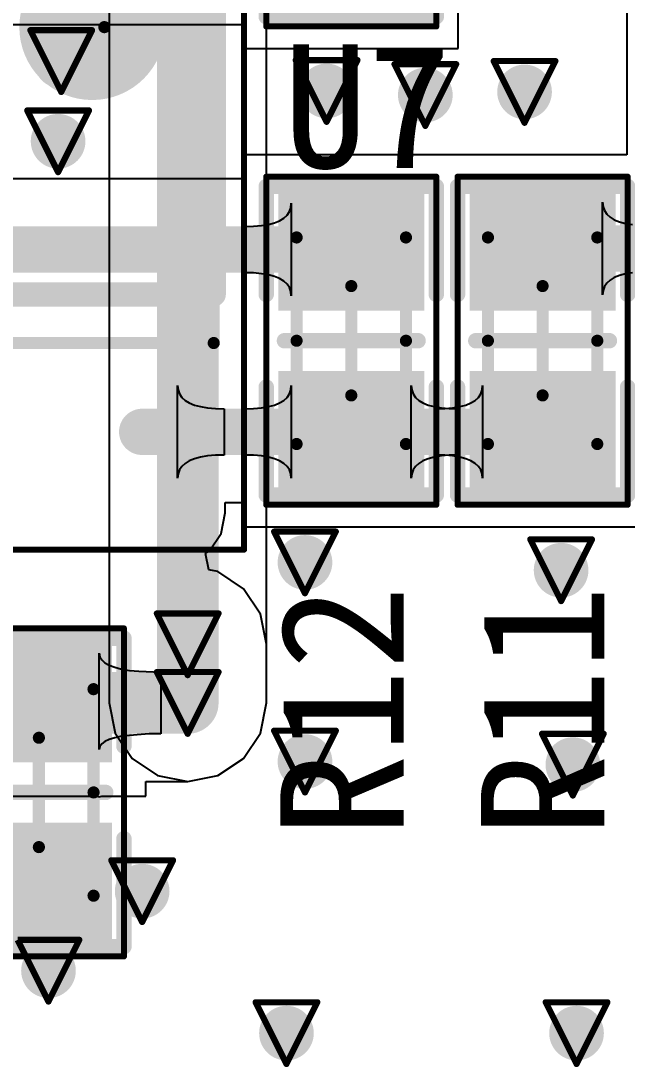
# Model space of a CAD drawing. Extents: x 75 to 173, y 40 to 188.
# Drawn here: x 141.42 to 146.41, y 127.44 to 136.05 of the extents above; entities that cross this region are included whole.
import ezdxf

# ---------------------------------------------------------------- set-up
doc = ezdxf.new("R2010")
doc.units = 0
doc.header["$MEASUREMENT"] = 0
doc.layers.get('0').update_dxf_attribs({"linetype": 'CONTINUOUS'})
for name, color, linetype in [('BottomLayer', 5, 'CONTINUOUS'), ('DRILLDRAWING', 1, 'CONTINUOUS'), ('MECHANICAL13', 56, 'CONTINUOUS'), ('MECHANICAL15', 56, 'CONTINUOUS'), ('MULTILAYER', 9, 'CONTINUOUS'), ('TopLayer', 1, 'CONTINUOUS'), ('TOPOVERLAY', 2, 'CONTINUOUS'), ('TOPPASTE', 8, 'CONTINUOUS'), ('TOPSOLDER', 216, 'CONTINUOUS'), ('ViaHoleLayer', 16, 'CONTINUOUS')]:
    doc.layers.add(name, color=color, linetype=linetype)

# ---------------------------------------------------------------- blocks, each defined once
blk = doc.blocks.new('C0603_36')
at = {"layer": 'MECHANICAL13', "const_width": 0.1}
for points in [[(-0.850001, -0.450002), (-0.850001, 0.449999)], [(0.849998, 0.449999), (-0.850001, 0.449999)], [(0.849998, -0.450002), (0.849998, 0.449999)], [(0.849998, -0.450002), (-0.850001, -0.450002)]]:
    blk.add_lwpolyline(points, dxfattribs=at)
at = {"layer": 'MECHANICAL13', "const_width": 0.05}
for points in [[(-0.875, 0.449999, 1), (-0.825002, 0.449999, 1)], [(-0.875, 0.449999, 1), (-0.825002, 0.449999, 1)], [(0.825, 0.449999, 1), (0.874997, 0.449999, 1)], [(0.825, 0.449999, 1), (0.874997, 0.449999, 1)], [(-0.875, -0.450002, 1), (-0.825002, -0.450002, 1)], [(-0.875, -0.450002, 1), (-0.825002, -0.450002, 1)], [(0.825, -0.450002, 1), (0.874997, -0.450002, 1)], [(0.825, -0.450002, 1), (0.874997, -0.450002, 1)]]:
    blk.add_lwpolyline(points, format="xyb", close=True, dxfattribs=at)
at = {"layer": 'MECHANICAL15'}
for points, const_width in [([(1.35, 0.700001), (-1.35, 0.700001)], 0.05), ([(-1.35, -0.700001), (-1.35, 0.700001)], 0.05), ([(1.35, -0.700001), (1.35, 0.700001)], 0.05), ([(0, -0.450002), (0, 0.449999)], 0.1), ([(0.449999, 0), (-0.450002, 0)], 0.1), ([(1.35, -0.700001), (-1.35, -0.700001)], 0.05)]:
    blk.add_lwpolyline(points, dxfattribs=dict(at, const_width=const_width))
for points, const_width in [([(-1.362499, 0.700001, 1), (-1.3375, 0.700001, 1)], 0.024999), ([(-1.362499, 0.700001, 1), (-1.3375, 0.700001, 1)], 0.024999), ([(1.3375, 0.700001, 1), (1.362499, 0.700001, 1)], 0.024999), ([(1.3375, 0.700001, 1), (1.362499, 0.700001, 1)], 0.024999), ([(-0.024999, 0.449999, 1), (0.024999, 0.449999, 1)], 0.05), ([(-0.475, 0, 1), (-0.425003, 0, 1)], 0.05), ([(0.425, 0, 1), (0.474998, 0, 1)], 0.05), ([(-0.024999, -0.450002, 1), (0.024999, -0.450002, 1)], 0.05), ([(-1.362499, -0.700001, 1), (-1.3375, -0.700001, 1)], 0.024999), ([(-1.362499, -0.700001, 1), (-1.3375, -0.700001, 1)], 0.024999), ([(1.3375, -0.700001, 1), (1.362499, -0.700001, 1)], 0.024999), ([(1.3375, -0.700001, 1), (1.362499, -0.700001, 1)], 0.024999)]:
    blk.add_lwpolyline(points, format="xyb", close=True, dxfattribs=dict(at, const_width=const_width))
at = {"layer": 'TOPOVERLAY', "const_width": 0.127}
for points in [[(-1.27, -0.700001), (-1.27, 0.700001)], [(-0.381, 0.700001), (-1.27, 0.700001)], [(1.27, 0.700001), (0.381, 0.700001)], [(1.27, -0.700001), (1.27, 0.700001)], [(0, -0.549999), (0, 0.549999)], [(-0.381, -0.700001), (-1.27, -0.700001)], [(1.27, -0.700001), (0.381, -0.700001)]]:
    blk.add_lwpolyline(points, dxfattribs=at)
at = {"layer": 'TOPOVERLAY', "const_width": 0.0635}
for points in [[(-1.30175, 0.700001, 1), (-1.23825, 0.700001, 1)], [(-1.30175, 0.700001, 1), (-1.23825, 0.700001, 1)], [(-0.41275, 0.700001, 1), (-0.34925, 0.700001, 1)], [(0.34925, 0.700001, 1), (0.41275, 0.700001, 1)], [(1.23825, 0.700001, 1), (1.30175, 0.700001, 1)], [(1.23825, 0.700001, 1), (1.30175, 0.700001, 1)], [(-0.03175, 0.549999, 1), (0.03175, 0.549999, 1)], [(-0.03175, -0.549999, 1), (0.03175, -0.549999, 1)], [(-1.30175, -0.700001, 1), (-1.23825, -0.700001, 1)], [(-1.30175, -0.700001, 1), (-1.23825, -0.700001, 1)], [(-0.41275, -0.700001, 1), (-0.34925, -0.700001, 1)], [(0.34925, -0.700001, 1), (0.41275, -0.700001, 1)], [(1.23825, -0.700001, 1), (1.30175, -0.700001, 1)], [(1.23825, -0.700001, 1), (1.30175, -0.700001, 1)]]:
    blk.add_lwpolyline(points, format="xyb", close=True, dxfattribs=at)
at = {"layer": 'TOPPASTE'}
for points in [[(-0.350002, -0.499999), (-0.350002, 0.499999), (-1.15, -0.499999), (-1.15, 0.499999)], [(1.149998, -0.499999), (1.149998, 0.499999), (0.349999, -0.499999), (0.349999, 0.499999)]]:
    blk.add_solid(points, dxfattribs=at)
at = {"layer": 'TOPSOLDER'}
for points in [[(-0.248402, -0.601599), (-0.248402, 0.601599), (-1.2516, -0.601599), (-1.2516, 0.601599)], [(1.251598, -0.601599), (1.251598, 0.601599), (0.248399, -0.601599), (0.248399, 0.601599)]]:
    blk.add_solid(points, dxfattribs=at)
blk = doc.blocks.new('SOP_8PIN_40')
at = {"layer": 'MECHANICAL13', "const_width": 0.1}
for points in [[(-2.000001, -2.5), (-2.000001, 2.5)], [(1.999999, 2.5), (-2.000001, 2.5)], [(1.999999, -2.5), (1.999999, 2.5)], [(1.999999, -2.5), (-2.000001, -2.5)]]:
    blk.add_lwpolyline(points, dxfattribs=at)
at = {"layer": 'MECHANICAL13'}
for points, const_width in [([(-2.025, 2.5, 1), (-1.975002, 2.5, 1)], 0.05), ([(-2.025, 2.5, 1), (-1.975002, 2.5, 1)], 0.05), ([(1.975, 2.5, 1), (2.024997, 2.5, 1)], 0.05), ([(1.975, 2.5, 1), (2.024997, 2.5, 1)], 0.05), ([(-0.600001, 1.599999, 1), (-1.599999, 1.599999, 1)], 0.1), ([(-1.624998, 1.599999, 1), (-1.575001, 1.599999, 1)], 0.05), ([(-0.625, 1.599999, 1), (-0.575003, 1.599999, 1)], 0.05), ([(-2.025, -2.5, 1), (-1.975002, -2.5, 1)], 0.05), ([(-2.025, -2.5, 1), (-1.975002, -2.5, 1)], 0.05), ([(1.975, -2.5, 1), (2.024997, -2.5, 1)], 0.05), ([(1.975, -2.5, 1), (2.024997, -2.5, 1)], 0.05)]:
    blk.add_lwpolyline(points, format="xyb", close=True, dxfattribs=dict(at, const_width=const_width))
at = {"layer": 'MECHANICAL15'}
for points, const_width in [([(-3.7, -2.75), (-3.7, 2.75)], 0.05), ([(3.7, 2.75), (-3.7, 2.75)], 0.05), ([(3.7, -2.75), (3.7, 2.75)], 0.05), ([(0, -0.499999), (0, 0.499999)], 0.1), ([(0.499999, 0), (-0.500002, 0)], 0.1), ([(3.7, -2.75), (-3.7, -2.75)], 0.05)]:
    blk.add_lwpolyline(points, dxfattribs=dict(at, const_width=const_width))
for points, const_width in [([(-3.7125, 2.75, 1), (-3.687501, 2.75, 1)], 0.024999), ([(-3.7125, 2.75, 1), (-3.687501, 2.75, 1)], 0.024999), ([(3.687501, 2.75, 1), (3.7125, 2.75, 1)], 0.024999), ([(3.687501, 2.75, 1), (3.7125, 2.75, 1)], 0.024999), ([(-0.024999, 0.499999, 1), (0.024999, 0.499999, 1)], 0.05), ([(-0.525, 0, 1), (-0.475003, 0, 1)], 0.05), ([(0.475, 0, 1), (0.524998, 0, 1)], 0.05), ([(-0.024999, -0.499999, 1), (0.024999, -0.499999, 1)], 0.05), ([(-3.7125, -2.75, 1), (-3.687501, -2.75, 1)], 0.024999), ([(-3.7125, -2.75, 1), (-3.687501, -2.75, 1)], 0.024999), ([(3.687501, -2.75, 1), (3.7125, -2.75, 1)], 0.024999), ([(3.687501, -2.75, 1), (3.7125, -2.75, 1)], 0.024999)]:
    blk.add_lwpolyline(points, format="xyb", close=True, dxfattribs=dict(at, const_width=const_width))
at = {"layer": 'TOPOVERLAY'}
for points, const_width in [([(-2.599997, 2.755001, 1), (-2.849999, 2.755001, 1)], 0.249999), ([(-2.912499, 2.755001, 1), (-2.7875, 2.755001, 1)], 0.124998), ([(-2.662497, 2.755001, 1), (-2.537498, 2.755001, 1)], 0.124998), ([(-1.650002, 2.5, 1), (-1.550002, 2.5, 1)], 0.1), ([(-1.650002, 2.5, 1), (-1.550002, 2.5, 1)], 0.1), ([(1.549999, 2.5, 1), (1.649999, 2.5, 1)], 0.1), ([(1.549999, 2.5, 1), (1.649999, 2.5, 1)], 0.1), ([(-0.300002, 1.5, 1), (-0.900001, 1.5, 1)], 0.599999), ([(-1.05, 1.5, 1), (-0.750001, 1.5, 1)], 0.299999), ([(-0.450002, 1.5, 1), (-0.150002, 1.5, 1)], 0.299999), ([(-1.650002, -2.5, 1), (-1.550002, -2.5, 1)], 0.1), ([(-1.650002, -2.5, 1), (-1.550002, -2.5, 1)], 0.1), ([(1.549999, -2.5, 1), (1.649999, -2.5, 1)], 0.1), ([(1.549999, -2.5, 1), (1.649999, -2.5, 1)], 0.1)]:
    blk.add_lwpolyline(points, format="xyb", close=True, dxfattribs=dict(at, const_width=const_width))
at = {"layer": 'TOPOVERLAY', "const_width": 0.2}
for points in [[(-1.600002, -2.5), (-1.600002, 2.5)], [(1.599999, 2.5), (-1.600002, 2.5)], [(1.599999, -2.5), (1.599999, 2.5)], [(1.599999, -2.5), (-1.600002, -2.5)]]:
    blk.add_lwpolyline(points, dxfattribs=at)
blk = doc.blocks.new('R0603_58')
at = {"layer": 'MECHANICAL13', "const_width": 0.1}
for points in [[(-0.850001, 0.449999), (-0.850001, -0.450002)], [(-0.850001, 0.449999), (0.849998, 0.449999)], [(0.849998, 0.449999), (0.849998, -0.450002)], [(-0.850001, -0.450002), (0.849998, -0.450002)]]:
    blk.add_lwpolyline(points, dxfattribs=at)
at = {"layer": 'MECHANICAL13', "const_width": 0.05}
for points in [[(-0.875, 0.449999, 1), (-0.825002, 0.449999, 1)], [(-0.875, 0.449999, 1), (-0.825002, 0.449999, 1)], [(0.825, 0.449999, 1), (0.874997, 0.449999, 1)], [(0.825, 0.449999, 1), (0.874997, 0.449999, 1)], [(-0.875, -0.450002, 1), (-0.825002, -0.450002, 1)], [(-0.875, -0.450002, 1), (-0.825002, -0.450002, 1)], [(0.825, -0.450002, 1), (0.874997, -0.450002, 1)], [(0.825, -0.450002, 1), (0.874997, -0.450002, 1)]]:
    blk.add_lwpolyline(points, format="xyb", close=True, dxfattribs=at)
at = {"layer": 'MECHANICAL15'}
for points, const_width in [([(-1.35, 0.700001), (1.35, 0.700001)], 0.05), ([(-1.35, 0.700001), (-1.35, -0.700001)], 0.05), ([(1.35, 0.700001), (1.35, -0.700001)], 0.05), ([(0, 0.449999), (0, -0.450002)], 0.1), ([(-0.450002, 0), (0.449999, 0)], 0.1), ([(-1.35, -0.700001), (1.35, -0.700001)], 0.05)]:
    blk.add_lwpolyline(points, dxfattribs=dict(at, const_width=const_width))
for points, const_width in [([(-1.362499, 0.700001, 1), (-1.3375, 0.700001, 1)], 0.024999), ([(-1.362499, 0.700001, 1), (-1.3375, 0.700001, 1)], 0.024999), ([(1.3375, 0.700001, 1), (1.362499, 0.700001, 1)], 0.024999), ([(1.3375, 0.700001, 1), (1.362499, 0.700001, 1)], 0.024999), ([(-0.024999, 0.449999, 1), (0.024999, 0.449999, 1)], 0.05), ([(-0.475, 0, 1), (-0.425003, 0, 1)], 0.05), ([(0.425, 0, 1), (0.474998, 0, 1)], 0.05), ([(-0.024999, -0.450002, 1), (0.024999, -0.450002, 1)], 0.05), ([(-1.362499, -0.700001, 1), (-1.3375, -0.700001, 1)], 0.024999), ([(-1.362499, -0.700001, 1), (-1.3375, -0.700001, 1)], 0.024999), ([(1.3375, -0.700001, 1), (1.362499, -0.700001, 1)], 0.024999), ([(1.3375, -0.700001, 1), (1.362499, -0.700001, 1)], 0.024999)]:
    blk.add_lwpolyline(points, format="xyb", close=True, dxfattribs=dict(at, const_width=const_width))
at = {"layer": 'TOPOVERLAY', "const_width": 0.127}
for points in [[(-1.27, 0.700001), (-1.27, -0.700001)], [(-1.27, 0.700001), (-0.381, 0.700001)], [(0.381, 0.700001), (1.27, 0.700001)], [(1.27, 0.700001), (1.27, -0.700001)], [(0, 0.549999), (0, -0.549999)], [(-1.27, -0.700001), (-0.381, -0.700001)], [(0.381, -0.700001), (1.27, -0.700001)]]:
    blk.add_lwpolyline(points, dxfattribs=at)
at = {"layer": 'TOPOVERLAY', "const_width": 0.0635}
for points in [[(-1.30175, 0.700001, 1), (-1.23825, 0.700001, 1)], [(-1.30175, 0.700001, 1), (-1.23825, 0.700001, 1)], [(-0.41275, 0.700001, 1), (-0.34925, 0.700001, 1)], [(0.34925, 0.700001, 1), (0.41275, 0.700001, 1)], [(1.23825, 0.700001, 1), (1.30175, 0.700001, 1)], [(1.23825, 0.700001, 1), (1.30175, 0.700001, 1)], [(-0.03175, 0.549999, 1), (0.03175, 0.549999, 1)], [(-0.03175, -0.549999, 1), (0.03175, -0.549999, 1)], [(-1.30175, -0.700001, 1), (-1.23825, -0.700001, 1)], [(-1.30175, -0.700001, 1), (-1.23825, -0.700001, 1)], [(-0.41275, -0.700001, 1), (-0.34925, -0.700001, 1)], [(0.34925, -0.700001, 1), (0.41275, -0.700001, 1)], [(1.23825, -0.700001, 1), (1.30175, -0.700001, 1)], [(1.23825, -0.700001, 1), (1.30175, -0.700001, 1)]]:
    blk.add_lwpolyline(points, format="xyb", close=True, dxfattribs=at)
at = {"layer": 'TOPPASTE'}
for points in [[(-0.350002, -0.499999), (-0.350002, 0.499999), (-1.15, -0.499999), (-1.15, 0.499999)], [(1.149998, -0.499999), (1.149998, 0.499999), (0.349999, -0.499999), (0.349999, 0.499999)]]:
    blk.add_solid(points, dxfattribs=at)
at = {"layer": 'TOPSOLDER'}
for points in [[(-0.248402, -0.601599), (-0.248402, 0.601599), (-1.2516, -0.601599), (-1.2516, 0.601599)], [(1.251598, -0.601599), (1.251598, 0.601599), (0.248399, -0.601599), (0.248399, 0.601599)]]:
    blk.add_solid(points, dxfattribs=at)
blk = doc.blocks.new('R0603_65')
at = {"layer": 'MECHANICAL13', "const_width": 0.1}
for points in [[(-0.850001, -0.450002), (-0.850001, 0.449999)], [(0.849998, 0.449999), (-0.850001, 0.449999)], [(0.849998, -0.450002), (0.849998, 0.449999)], [(0.849998, -0.450002), (-0.850001, -0.450002)]]:
    blk.add_lwpolyline(points, dxfattribs=at)
at = {"layer": 'MECHANICAL13', "const_width": 0.05}
for points in [[(-0.875, 0.449999, 1), (-0.825002, 0.449999, 1)], [(-0.875, 0.449999, 1), (-0.825002, 0.449999, 1)], [(0.825, 0.449999, 1), (0.874997, 0.449999, 1)], [(0.825, 0.449999, 1), (0.874997, 0.449999, 1)], [(-0.875, -0.450002, 1), (-0.825002, -0.450002, 1)], [(-0.875, -0.450002, 1), (-0.825002, -0.450002, 1)], [(0.825, -0.450002, 1), (0.874997, -0.450002, 1)], [(0.825, -0.450002, 1), (0.874997, -0.450002, 1)]]:
    blk.add_lwpolyline(points, format="xyb", close=True, dxfattribs=at)
at = {"layer": 'MECHANICAL15'}
for points, const_width in [([(1.35, 0.700001), (-1.35, 0.700001)], 0.05), ([(-1.35, -0.700001), (-1.35, 0.700001)], 0.05), ([(1.35, -0.700001), (1.35, 0.700001)], 0.05), ([(0, -0.450002), (0, 0.449999)], 0.1), ([(0.449999, 0), (-0.450002, 0)], 0.1), ([(1.35, -0.700001), (-1.35, -0.700001)], 0.05)]:
    blk.add_lwpolyline(points, dxfattribs=dict(at, const_width=const_width))
for points, const_width in [([(-1.362499, 0.700001, 1), (-1.3375, 0.700001, 1)], 0.024999), ([(-1.362499, 0.700001, 1), (-1.3375, 0.700001, 1)], 0.024999), ([(1.3375, 0.700001, 1), (1.362499, 0.700001, 1)], 0.024999), ([(1.3375, 0.700001, 1), (1.362499, 0.700001, 1)], 0.024999), ([(-0.024999, 0.449999, 1), (0.024999, 0.449999, 1)], 0.05), ([(-0.475, 0, 1), (-0.425003, 0, 1)], 0.05), ([(0.425, 0, 1), (0.474998, 0, 1)], 0.05), ([(-0.024999, -0.450002, 1), (0.024999, -0.450002, 1)], 0.05), ([(-1.362499, -0.700001, 1), (-1.3375, -0.700001, 1)], 0.024999), ([(-1.362499, -0.700001, 1), (-1.3375, -0.700001, 1)], 0.024999), ([(1.3375, -0.700001, 1), (1.362499, -0.700001, 1)], 0.024999), ([(1.3375, -0.700001, 1), (1.362499, -0.700001, 1)], 0.024999)]:
    blk.add_lwpolyline(points, format="xyb", close=True, dxfattribs=dict(at, const_width=const_width))
at = {"layer": 'TOPOVERLAY', "const_width": 0.127}
for points in [[(-1.27, -0.700001), (-1.27, 0.700001)], [(-0.381, 0.700001), (-1.27, 0.700001)], [(1.27, 0.700001), (0.381, 0.700001)], [(1.27, -0.700001), (1.27, 0.700001)], [(0, -0.549999), (0, 0.549999)], [(-0.381, -0.700001), (-1.27, -0.700001)], [(1.27, -0.700001), (0.381, -0.700001)]]:
    blk.add_lwpolyline(points, dxfattribs=at)
at = {"layer": 'TOPOVERLAY', "const_width": 0.0635}
for points in [[(-1.30175, 0.700001, 1), (-1.23825, 0.700001, 1)], [(-1.30175, 0.700001, 1), (-1.23825, 0.700001, 1)], [(-0.41275, 0.700001, 1), (-0.34925, 0.700001, 1)], [(0.34925, 0.700001, 1), (0.41275, 0.700001, 1)], [(1.23825, 0.700001, 1), (1.30175, 0.700001, 1)], [(1.23825, 0.700001, 1), (1.30175, 0.700001, 1)], [(-0.03175, 0.549999, 1), (0.03175, 0.549999, 1)], [(-0.03175, -0.549999, 1), (0.03175, -0.549999, 1)], [(-1.30175, -0.700001, 1), (-1.23825, -0.700001, 1)], [(-1.30175, -0.700001, 1), (-1.23825, -0.700001, 1)], [(-0.41275, -0.700001, 1), (-0.34925, -0.700001, 1)], [(0.34925, -0.700001, 1), (0.41275, -0.700001, 1)], [(1.23825, -0.700001, 1), (1.30175, -0.700001, 1)], [(1.23825, -0.700001, 1), (1.30175, -0.700001, 1)]]:
    blk.add_lwpolyline(points, format="xyb", close=True, dxfattribs=at)
at = {"layer": 'TOPPASTE'}
for points in [[(-0.350002, -0.499999), (-0.350002, 0.499999), (-1.15, -0.499999), (-1.15, 0.499999)], [(1.149998, -0.499999), (1.149998, 0.499999), (0.349999, -0.499999), (0.349999, 0.499999)]]:
    blk.add_solid(points, dxfattribs=at)
at = {"layer": 'TOPSOLDER'}
for points in [[(-0.248402, -0.601599), (-0.248402, 0.601599), (-1.2516, -0.601599), (-1.2516, 0.601599)], [(1.251598, -0.601599), (1.251598, 0.601599), (0.248399, -0.601599), (0.248399, 0.601599)]]:
    blk.add_solid(points, dxfattribs=at)
blk = doc.blocks.new('R0603_66')
at = {"layer": 'MECHANICAL13', "const_width": 0.1}
for points in [[(-0.850001, 0.449999), (-0.850001, -0.450002)], [(-0.850001, 0.449999), (0.849998, 0.449999)], [(0.849998, 0.449999), (0.849998, -0.450002)], [(-0.850001, -0.450002), (0.849998, -0.450002)]]:
    blk.add_lwpolyline(points, dxfattribs=at)
at = {"layer": 'MECHANICAL13', "const_width": 0.05}
for points in [[(-0.875, 0.449999, 1), (-0.825002, 0.449999, 1)], [(-0.875, 0.449999, 1), (-0.825002, 0.449999, 1)], [(0.825, 0.449999, 1), (0.874997, 0.449999, 1)], [(0.825, 0.449999, 1), (0.874997, 0.449999, 1)], [(-0.875, -0.450002, 1), (-0.825002, -0.450002, 1)], [(-0.875, -0.450002, 1), (-0.825002, -0.450002, 1)], [(0.825, -0.450002, 1), (0.874997, -0.450002, 1)], [(0.825, -0.450002, 1), (0.874997, -0.450002, 1)]]:
    blk.add_lwpolyline(points, format="xyb", close=True, dxfattribs=at)
at = {"layer": 'MECHANICAL15'}
for points, const_width in [([(-1.35, 0.700001), (1.35, 0.700001)], 0.05), ([(-1.35, 0.700001), (-1.35, -0.700001)], 0.05), ([(1.35, 0.700001), (1.35, -0.700001)], 0.05), ([(0, 0.449999), (0, -0.450002)], 0.1), ([(-0.450002, 0), (0.449999, 0)], 0.1), ([(-1.35, -0.700001), (1.35, -0.700001)], 0.05)]:
    blk.add_lwpolyline(points, dxfattribs=dict(at, const_width=const_width))
for points, const_width in [([(-1.362499, 0.700001, 1), (-1.3375, 0.700001, 1)], 0.024999), ([(-1.362499, 0.700001, 1), (-1.3375, 0.700001, 1)], 0.024999), ([(1.3375, 0.700001, 1), (1.362499, 0.700001, 1)], 0.024999), ([(1.3375, 0.700001, 1), (1.362499, 0.700001, 1)], 0.024999), ([(-0.024999, 0.449999, 1), (0.024999, 0.449999, 1)], 0.05), ([(-0.475, 0, 1), (-0.425003, 0, 1)], 0.05), ([(0.425, 0, 1), (0.474998, 0, 1)], 0.05), ([(-0.024999, -0.450002, 1), (0.024999, -0.450002, 1)], 0.05), ([(-1.362499, -0.700001, 1), (-1.3375, -0.700001, 1)], 0.024999), ([(-1.362499, -0.700001, 1), (-1.3375, -0.700001, 1)], 0.024999), ([(1.3375, -0.700001, 1), (1.362499, -0.700001, 1)], 0.024999), ([(1.3375, -0.700001, 1), (1.362499, -0.700001, 1)], 0.024999)]:
    blk.add_lwpolyline(points, format="xyb", close=True, dxfattribs=dict(at, const_width=const_width))
at = {"layer": 'TOPOVERLAY', "const_width": 0.127}
for points in [[(-1.27, 0.700001), (-1.27, -0.700001)], [(-1.27, 0.700001), (-0.381, 0.700001)], [(0.381, 0.700001), (1.27, 0.700001)], [(1.27, 0.700001), (1.27, -0.700001)], [(0, 0.549999), (0, -0.549999)], [(-1.27, -0.700001), (-0.381, -0.700001)], [(0.381, -0.700001), (1.27, -0.700001)]]:
    blk.add_lwpolyline(points, dxfattribs=at)
at = {"layer": 'TOPOVERLAY', "const_width": 0.0635}
for points in [[(-1.30175, 0.700001, 1), (-1.23825, 0.700001, 1)], [(-1.30175, 0.700001, 1), (-1.23825, 0.700001, 1)], [(-0.41275, 0.700001, 1), (-0.34925, 0.700001, 1)], [(0.34925, 0.700001, 1), (0.41275, 0.700001, 1)], [(1.23825, 0.700001, 1), (1.30175, 0.700001, 1)], [(1.23825, 0.700001, 1), (1.30175, 0.700001, 1)], [(-0.03175, 0.549999, 1), (0.03175, 0.549999, 1)], [(-0.03175, -0.549999, 1), (0.03175, -0.549999, 1)], [(-1.30175, -0.700001, 1), (-1.23825, -0.700001, 1)], [(-1.30175, -0.700001, 1), (-1.23825, -0.700001, 1)], [(-0.41275, -0.700001, 1), (-0.34925, -0.700001, 1)], [(0.34925, -0.700001, 1), (0.41275, -0.700001, 1)], [(1.23825, -0.700001, 1), (1.30175, -0.700001, 1)], [(1.23825, -0.700001, 1), (1.30175, -0.700001, 1)]]:
    blk.add_lwpolyline(points, format="xyb", close=True, dxfattribs=at)
at = {"layer": 'TOPPASTE'}
for points in [[(-0.350002, -0.499999), (-0.350002, 0.499999), (-1.15, -0.499999), (-1.15, 0.499999)], [(1.149998, -0.499999), (1.149998, 0.499999), (0.349999, -0.499999), (0.349999, 0.499999)]]:
    blk.add_solid(points, dxfattribs=at)
at = {"layer": 'TOPSOLDER'}
for points in [[(-0.248402, -0.601599), (-0.248402, 0.601599), (-1.2516, -0.601599), (-1.2516, 0.601599)], [(1.251598, -0.601599), (1.251598, 0.601599), (0.248399, -0.601599), (0.248399, 0.601599)]]:
    blk.add_solid(points, dxfattribs=at)

msp = doc.modelspace()

# ---------------------------------------------------------------- linework, layer by layer
at = {"layer": 'BottomLayer'}
for p, q in [((142.14521, 141.94923), (142.14521, 130.92302)), ((143.4401, 130.92302), (143.4401, 141.94923)), ((142.14521, 130.92302), (142.14521, 130.44042)), ((143.4401, 130.44042), (143.4401, 130.92302)), ((142.14521, 130.44042), (142.1945, 130.19266)), ((143.39081, 130.19266), (143.4401, 130.44042)), ((142.1945, 130.19266), (142.33485, 129.98261)), ((143.25047, 129.98261), (143.39081, 130.19266)), ((142.33485, 129.98261), (142.54489, 129.84226)), ((143.04042, 129.84226), (143.25047, 129.98261)), ((142.54489, 129.84226), (142.79266, 129.79298)), ((142.79266, 129.79298), (143.04042, 129.84226))]:
    msp.add_line(p, q, dxfattribs=at)
at = {"layer": 'BottomLayer', "const_width": 0.508}
for points in [[(142.79266, 130.92302), (142.79266, 141.94923)], [(142.79266, 130.44042), (142.79266, 130.92302)]]:
    msp.add_lwpolyline(points, dxfattribs=at)
at = {"layer": 'BottomLayer'}
for points, const_width in [([(141.63876, 135.72362, 1), (141.86375, 135.72362, 1)], 0.225), ([(143.82316, 135.47761, 1), (144.04815, 135.47761, 1)], 0.225), ([(144.63596, 135.44422, 1), (144.86095, 135.44422, 1)], 0.225), ([(145.45274, 135.46962, 1), (145.67774, 135.46962, 1)], 0.225), ([(141.61336, 135.06322, 1), (141.83835, 135.06322, 1)], 0.225), ([(143.64536, 131.59689, 1), (143.87035, 131.59689, 1)], 0.225), ([(145.75356, 131.53262, 1), (145.97855, 131.53262, 1)], 0.225), ([(142.66566, 130.92302, 1), (142.91966, 130.92302, 1)], 0.254), ([(142.66566, 130.92302, 1), (142.91966, 130.92302, 1)], 0.254), ([(142.68016, 130.92302, 1), (142.90515, 130.92302, 1)], 0.225), ([(142.66566, 130.44042, 1), (142.91966, 130.44042, 1)], 0.254), ([(142.68016, 130.44042, 1), (142.90515, 130.44042, 1)], 0.225), ([(143.64536, 129.95782, 1), (143.87035, 129.95782, 1)], 0.225), ([(145.85027, 129.93242, 1), (146.07527, 129.93242, 1)], 0.225), ([(142.30536, 128.89102, 1), (142.53036, 128.89102, 1)], 0.225), ([(141.53416, 128.23643, 1), (141.75916, 128.23643, 1)], 0.225), ([(143.49296, 127.72262, 1), (143.71795, 127.72262, 1)], 0.225), ([(145.88056, 127.72262, 1), (146.10555, 127.72262, 1)], 0.225)]:
    msp.add_lwpolyline(points, format="xyb", close=True, dxfattribs=dict(at, const_width=const_width))
at = {"layer": 'DRILLDRAWING', "const_width": 0.0508}
for points in [[(141.49726, 135.97762), (142.00526, 135.97762)], [(141.49726, 135.97762), (141.75126, 135.46962)], [(141.75126, 135.46962), (142.00526, 135.97762)], [(143.68166, 135.73161), (144.18966, 135.73161)], [(143.68166, 135.73161), (143.93566, 135.22361)], [(143.93566, 135.22361), (144.18966, 135.73161)], [(144.49446, 135.69822), (145.00246, 135.69822)], [(144.49446, 135.69822), (144.74846, 135.19022)], [(144.74846, 135.19022), (145.00246, 135.69822)], [(145.31124, 135.72362), (145.81924, 135.72362)], [(145.31124, 135.72362), (145.56524, 135.21562)], [(145.56524, 135.21562), (145.81924, 135.72362)], [(141.47186, 135.31722), (141.97986, 135.31722)], [(141.47186, 135.31722), (141.72586, 134.80922)], [(141.72586, 134.80922), (141.97986, 135.31722)], [(143.50386, 131.85089), (144.01186, 131.85089)], [(143.50386, 131.85089), (143.75786, 131.34289)], [(143.75786, 131.34289), (144.01186, 131.85089)], [(145.61206, 131.78662), (146.12006, 131.78662)], [(145.61206, 131.78662), (145.86606, 131.27862)], [(145.86606, 131.27862), (146.12006, 131.78662)], [(142.53866, 131.17702), (143.04666, 131.17702)], [(142.53866, 131.17702), (142.79266, 130.66902)], [(142.79266, 130.66902), (143.04666, 131.17702)], [(142.53866, 130.69442), (143.04666, 130.69442)], [(142.53866, 130.69442), (142.79266, 130.18642)], [(142.79266, 130.18642), (143.04666, 130.69442)], [(143.50386, 130.21182), (144.01186, 130.21182)], [(143.50386, 130.21182), (143.75786, 129.70382)], [(143.75786, 129.70382), (144.01186, 130.21182)], [(145.70877, 130.18642), (146.21677, 130.18642)], [(145.70877, 130.18642), (145.96277, 129.67842)], [(145.96277, 129.67842), (146.21677, 130.18642)], [(142.16386, 129.14502), (142.67186, 129.14502)], [(142.16386, 129.14502), (142.41786, 128.63702)], [(142.41786, 128.63702), (142.67186, 129.14502)], [(141.39266, 128.49043), (141.90066, 128.49043)], [(141.39266, 128.49043), (141.64666, 127.98243)], [(141.64666, 127.98243), (141.90066, 128.49043)], [(143.35146, 127.97662), (143.85946, 127.97662)], [(143.35146, 127.97662), (143.60546, 127.46862)], [(143.60546, 127.46862), (143.85946, 127.97662)], [(145.73906, 127.97662), (146.24706, 127.97662)], [(145.73906, 127.97662), (145.99306, 127.46862)], [(145.99306, 127.46862), (146.24706, 127.97662)]]:
    msp.add_lwpolyline(points, dxfattribs=at)
at = {"layer": 'DRILLDRAWING', "const_width": 0.0254}
for points in [[(141.48456, 135.97762, 1), (141.50996, 135.97762, 1)], [(141.48456, 135.97762, 1), (141.50996, 135.97762, 1)], [(141.99256, 135.97762, 1), (142.01796, 135.97762, 1)], [(141.99256, 135.97762, 1), (142.01796, 135.97762, 1)], [(143.66896, 135.73161, 1), (143.69436, 135.73161, 1)], [(143.66896, 135.73161, 1), (143.69436, 135.73161, 1)], [(144.17696, 135.73161, 1), (144.20236, 135.73161, 1)], [(144.17696, 135.73161, 1), (144.20236, 135.73161, 1)], [(144.48176, 135.69822, 1), (144.50716, 135.69822, 1)], [(144.48176, 135.69822, 1), (144.50716, 135.69822, 1)], [(144.98976, 135.69822, 1), (145.01516, 135.69822, 1)], [(144.98976, 135.69822, 1), (145.01516, 135.69822, 1)], [(145.29854, 135.72362, 1), (145.32394, 135.72362, 1)], [(145.29854, 135.72362, 1), (145.32394, 135.72362, 1)], [(145.80654, 135.72362, 1), (145.83194, 135.72362, 1)], [(145.80654, 135.72362, 1), (145.83194, 135.72362, 1)], [(141.73856, 135.46962, 1), (141.76396, 135.46962, 1)], [(141.73856, 135.46962, 1), (141.76396, 135.46962, 1)], [(141.45916, 135.31722, 1), (141.48456, 135.31722, 1)], [(141.45916, 135.31722, 1), (141.48456, 135.31722, 1)], [(141.96716, 135.31722, 1), (141.99256, 135.31722, 1)], [(141.96716, 135.31722, 1), (141.99256, 135.31722, 1)], [(143.92296, 135.22361, 1), (143.94836, 135.22361, 1)], [(143.92296, 135.22361, 1), (143.94836, 135.22361, 1)], [(144.73576, 135.19022, 1), (144.76116, 135.19022, 1)], [(144.73576, 135.19022, 1), (144.76116, 135.19022, 1)], [(145.55254, 135.21562, 1), (145.57794, 135.21562, 1)], [(145.55254, 135.21562, 1), (145.57794, 135.21562, 1)], [(141.71316, 134.80922, 1), (141.73856, 134.80922, 1)], [(141.71316, 134.80922, 1), (141.73856, 134.80922, 1)], [(143.49116, 131.85089, 1), (143.51656, 131.85089, 1)], [(143.49116, 131.85089, 1), (143.51656, 131.85089, 1)], [(143.99916, 131.85089, 1), (144.02456, 131.85089, 1)], [(143.99916, 131.85089, 1), (144.02456, 131.85089, 1)], [(145.59936, 131.78662, 1), (145.62476, 131.78662, 1)], [(145.59936, 131.78662, 1), (145.62476, 131.78662, 1)], [(146.10736, 131.78662, 1), (146.13276, 131.78662, 1)], [(146.10736, 131.78662, 1), (146.13276, 131.78662, 1)], [(143.74516, 131.34289, 1), (143.77056, 131.34289, 1)], [(143.74516, 131.34289, 1), (143.77056, 131.34289, 1)], [(145.85336, 131.27862, 1), (145.87876, 131.27862, 1)], [(145.85336, 131.27862, 1), (145.87876, 131.27862, 1)], [(142.52596, 131.17702, 1), (142.55136, 131.17702, 1)], [(142.52596, 131.17702, 1), (142.55136, 131.17702, 1)], [(143.03396, 131.17702, 1), (143.05936, 131.17702, 1)], [(143.03396, 131.17702, 1), (143.05936, 131.17702, 1)], [(142.52596, 130.69442, 1), (142.55136, 130.69442, 1)], [(142.52596, 130.69442, 1), (142.55136, 130.69442, 1)], [(143.03396, 130.69442, 1), (143.05936, 130.69442, 1)], [(143.03396, 130.69442, 1), (143.05936, 130.69442, 1)], [(142.77996, 130.66902, 1), (142.80536, 130.66902, 1)], [(142.77996, 130.66902, 1), (142.80536, 130.66902, 1)], [(142.77996, 130.18642, 1), (142.80536, 130.18642, 1)], [(142.77996, 130.18642, 1), (142.80536, 130.18642, 1)], [(143.49116, 130.21182, 1), (143.51656, 130.21182, 1)], [(143.49116, 130.21182, 1), (143.51656, 130.21182, 1)], [(143.99916, 130.21182, 1), (144.02456, 130.21182, 1)], [(143.99916, 130.21182, 1), (144.02456, 130.21182, 1)], [(145.69607, 130.18642, 1), (145.72147, 130.18642, 1)], [(145.69607, 130.18642, 1), (145.72147, 130.18642, 1)], [(146.20407, 130.18642, 1), (146.22947, 130.18642, 1)], [(146.20407, 130.18642, 1), (146.22947, 130.18642, 1)], [(143.74516, 129.70382, 1), (143.77056, 129.70382, 1)], [(143.74516, 129.70382, 1), (143.77056, 129.70382, 1)], [(145.95007, 129.67842, 1), (145.97547, 129.67842, 1)], [(145.95007, 129.67842, 1), (145.97547, 129.67842, 1)], [(142.15116, 129.14502, 1), (142.17656, 129.14502, 1)], [(142.15116, 129.14502, 1), (142.17656, 129.14502, 1)], [(142.65916, 129.14502, 1), (142.68456, 129.14502, 1)], [(142.65916, 129.14502, 1), (142.68456, 129.14502, 1)], [(142.40516, 128.63702, 1), (142.43056, 128.63702, 1)], [(142.40516, 128.63702, 1), (142.43056, 128.63702, 1)], [(141.88796, 128.49043, 1), (141.91336, 128.49043, 1)], [(141.88796, 128.49043, 1), (141.91336, 128.49043, 1)], [(141.63396, 127.98243, 1), (141.65936, 127.98243, 1)], [(141.63396, 127.98243, 1), (141.65936, 127.98243, 1)], [(143.33876, 127.97662, 1), (143.36416, 127.97662, 1)], [(143.33876, 127.97662, 1), (143.36416, 127.97662, 1)], [(143.84676, 127.97662, 1), (143.87216, 127.97662, 1)], [(143.84676, 127.97662, 1), (143.87216, 127.97662, 1)], [(145.72636, 127.97662, 1), (145.75176, 127.97662, 1)], [(145.72636, 127.97662, 1), (145.75176, 127.97662, 1)], [(146.23436, 127.97662, 1), (146.25976, 127.97662, 1)], [(146.23436, 127.97662, 1), (146.25976, 127.97662, 1)], [(143.59276, 127.46862, 1), (143.61816, 127.46862, 1)], [(143.59276, 127.46862, 1), (143.61816, 127.46862, 1)], [(145.98036, 127.46862, 1), (146.00576, 127.46862, 1)], [(145.98036, 127.46862, 1), (146.00576, 127.46862, 1)]]:
    msp.add_lwpolyline(points, format="xyb", close=True, dxfattribs=at)
at = {"layer": 'MULTILAYER', "const_width": 0.225}
for points in [[(141.63876, 135.72362, 1), (141.86375, 135.72362, 1)], [(143.82316, 135.47761, 1), (144.04815, 135.47761, 1)], [(144.63596, 135.44422, 1), (144.86095, 135.44422, 1)], [(145.45274, 135.46962, 1), (145.67774, 135.46962, 1)], [(141.61336, 135.06322, 1), (141.83835, 135.06322, 1)], [(143.64536, 131.59689, 1), (143.87035, 131.59689, 1)], [(145.75356, 131.53262, 1), (145.97855, 131.53262, 1)], [(142.68016, 130.92302, 1), (142.90515, 130.92302, 1)], [(142.68016, 130.44042, 1), (142.90515, 130.44042, 1)], [(143.64536, 129.95782, 1), (143.87035, 129.95782, 1)], [(145.85027, 129.93242, 1), (146.07527, 129.93242, 1)], [(142.30536, 128.89102, 1), (142.53036, 128.89102, 1)], [(141.53416, 128.23643, 1), (141.75916, 128.23643, 1)], [(143.49296, 127.72262, 1), (143.71795, 127.72262, 1)], [(145.88056, 127.72262, 1), (146.10555, 127.72262, 1)]]:
    msp.add_lwpolyline(points, format="xyb", close=True, dxfattribs=at)
at = {"layer": 'TopLayer'}
for p, q in [((145.01985, 135.82762), (145.01985, 137.32762)), ((146.40746, 136.21837), (146.40746, 134.95262)), ((138.91046, 136.02592), (143.25786, 136.02592)), ((143.25786, 136.02592), (143.25786, 135.82762)), ((143.25786, 135.82762), (145.01985, 135.82762)), ((145.01985, 134.95262), (143.25786, 134.95262)), ((143.25786, 134.95262), (143.25786, 134.75432)), ((146.40746, 134.95262), (145.01985, 134.95262)), ((145.01985, 134.95262), (145.01985, 134.95262)), ((143.25786, 134.75432), (138.92926, 134.75432)), ((143.62959, 134.48404), (143.64111, 134.51643)), ((143.64111, 134.51643), (143.64495, 134.55262)), ((143.64495, 134.55262), (143.64495, 133.79062)), ((146.20756, 133.79897), (146.20756, 134.56097)), ((146.20756, 134.56097), (146.2114, 134.52478)), ((146.2114, 134.52478), (146.22292, 134.49239)), ((143.54894, 134.40975), (143.58351, 134.4307)), ((143.58351, 134.4307), (143.61039, 134.45547)), ((143.61039, 134.45547), (143.62959, 134.48404)), ((146.22292, 134.49239), (146.24212, 134.46382)), ((146.24212, 134.46382), (146.26901, 134.43905)), ((146.26901, 134.43905), (146.30357, 134.4181)), ((146.30357, 134.4181), (146.34582, 134.40095)), ((143.2609, 134.36212), (143.33387, 134.36403)), ((143.2609, 133.98112), (143.2609, 134.36212)), ((143.33387, 134.36403), (143.39916, 134.36974)), ((143.39916, 134.36974), (143.45677, 134.37927)), ((143.45677, 134.37927), (143.5067, 134.3926)), ((143.5067, 134.3926), (143.54894, 134.40975)), ((146.34582, 134.40095), (146.39574, 134.38762)), ((146.39574, 134.38762), (146.45335, 134.37809)), ((143.33387, 133.97922), (143.2609, 133.98112)), ((143.39916, 133.9735), (143.33387, 133.97922)), ((143.45677, 133.96398), (143.39916, 133.9735)), ((143.5067, 133.95064), (143.45677, 133.96398)), ((143.54894, 133.9335), (143.5067, 133.95064)), ((143.58351, 133.91254), (143.54894, 133.9335)), ((143.61039, 133.88778), (143.58351, 133.91254)), ((146.26901, 133.92089), (146.24212, 133.89613)), ((146.30357, 133.94185), (146.26901, 133.92089)), ((146.34582, 133.95899), (146.30357, 133.94185)), ((146.39574, 133.97233), (146.34582, 133.95899)), ((146.45335, 133.98185), (146.39574, 133.97233)), ((143.62959, 133.8592), (143.61039, 133.88778)), ((143.64111, 133.82682), (143.62959, 133.8592)), ((143.64495, 133.79062), (143.64111, 133.82682)), ((146.2114, 133.83517), (146.20756, 133.79897)), ((146.22292, 133.86755), (146.2114, 133.83517)), ((146.24212, 133.89613), (146.22292, 133.86755)), ((142.70951, 132.29062), (142.70951, 133.05262)), ((142.70951, 133.05262), (142.71335, 133.01643)), ((143.64111, 133.01643), (143.64495, 133.05262)), ((143.64495, 133.05262), (143.64495, 132.29062)), ((144.63276, 132.29062), (144.63276, 133.05262)), ((144.63276, 133.05262), (144.6366, 133.01643)), ((145.21591, 133.01643), (145.21975, 133.05262)), ((145.21975, 133.05262), (145.21975, 132.29062)), ((142.71335, 133.01643), (142.72487, 132.98404)), ((142.72487, 132.98404), (142.74407, 132.95547)), ((142.74407, 132.95547), (142.77096, 132.9307)), ((143.58351, 132.9307), (143.61039, 132.95547)), ((143.61039, 132.95547), (143.62959, 132.98404)), ((143.62959, 132.98404), (143.64111, 133.01643)), ((144.6366, 133.01643), (144.64812, 132.98404)), ((144.64812, 132.98404), (144.66732, 132.95547)), ((144.66732, 132.95547), (144.69421, 132.9307)), ((145.15831, 132.9307), (145.18519, 132.95547)), ((145.18519, 132.95547), (145.20439, 132.98404)), ((145.20439, 132.98404), (145.21591, 133.01643)), ((142.77096, 132.9307), (142.80552, 132.90975)), ((142.80552, 132.90975), (142.84777, 132.8926)), ((142.84777, 132.8926), (142.89769, 132.87927)), ((142.89769, 132.87927), (142.9553, 132.86974)), ((142.9553, 132.86974), (143.02059, 132.86403)), ((143.33387, 132.86403), (143.39916, 132.86974)), ((143.39916, 132.86974), (143.45677, 132.87927)), ((143.45677, 132.87927), (143.5067, 132.8926)), ((143.5067, 132.8926), (143.54894, 132.90975)), ((143.54894, 132.90975), (143.58351, 132.9307)), ((144.69421, 132.9307), (144.72877, 132.90975)), ((144.72877, 132.90975), (144.77102, 132.8926)), ((144.77102, 132.8926), (144.82094, 132.87927)), ((144.82094, 132.87927), (144.87855, 132.86974)), ((144.87855, 132.86974), (144.94384, 132.86403)), ((144.90867, 132.86403), (144.97396, 132.86974)), ((144.97396, 132.86974), (145.03157, 132.87927)), ((145.03157, 132.87927), (145.0815, 132.8926)), ((145.0815, 132.8926), (145.12374, 132.90975)), ((145.12374, 132.90975), (145.15831, 132.9307)), ((143.02059, 132.86403), (143.09356, 132.86212)), ((143.09356, 132.86212), (143.09356, 132.48112)), ((143.2609, 132.86212), (143.33387, 132.86403)), ((143.2609, 132.48112), (143.2609, 132.86212)), ((144.8357, 132.86212), (144.90867, 132.86403)), ((144.8357, 132.48112), (144.8357, 132.86212)), ((144.94384, 132.86403), (145.01681, 132.86212)), ((145.01681, 132.86212), (145.01681, 132.48112)), ((142.84777, 132.45064), (142.80552, 132.4335)), ((142.89769, 132.46398), (142.84777, 132.45064)), ((142.9553, 132.4735), (142.89769, 132.46398)), ((143.02059, 132.47922), (142.9553, 132.4735)), ((143.09356, 132.48112), (143.02059, 132.47922)), ((143.33387, 132.47922), (143.2609, 132.48112)), ((143.39916, 132.4735), (143.33387, 132.47922)), ((143.45677, 132.46398), (143.39916, 132.4735)), ((143.5067, 132.45064), (143.45677, 132.46398)), ((143.54894, 132.4335), (143.5067, 132.45064)), ((144.77102, 132.45064), (144.72877, 132.4335)), ((144.82094, 132.46398), (144.77102, 132.45064)), ((144.87855, 132.4735), (144.82094, 132.46398)), ((144.90867, 132.47922), (144.8357, 132.48112)), ((144.94384, 132.47922), (144.87855, 132.4735)), ((144.97396, 132.4735), (144.90867, 132.47922)), ((145.01681, 132.48112), (144.94384, 132.47922)), ((145.03157, 132.46398), (144.97396, 132.4735)), ((145.0815, 132.45064), (145.03157, 132.46398)), ((145.12374, 132.4335), (145.0815, 132.45064)), ((142.72487, 132.3592), (142.71335, 132.32682)), ((142.74407, 132.38778), (142.72487, 132.3592)), ((142.77096, 132.41254), (142.74407, 132.38778)), ((142.80552, 132.4335), (142.77096, 132.41254)), ((143.58351, 132.41254), (143.54894, 132.4335)), ((143.61039, 132.38778), (143.58351, 132.41254)), ((143.62959, 132.3592), (143.61039, 132.38778)), ((143.64111, 132.32682), (143.62959, 132.3592)), ((144.64812, 132.3592), (144.6366, 132.32682)), ((144.66732, 132.38778), (144.64812, 132.3592)), ((144.69421, 132.41254), (144.66732, 132.38778)), ((144.72877, 132.4335), (144.69421, 132.41254)), ((145.15831, 132.41254), (145.12374, 132.4335)), ((145.18519, 132.38778), (145.15831, 132.41254)), ((145.20439, 132.3592), (145.18519, 132.38778)), ((145.21591, 132.32682), (145.20439, 132.3592)), ((142.71335, 132.32682), (142.70951, 132.29062)), ((143.64495, 132.29062), (143.64111, 132.32682)), ((144.6366, 132.32682), (144.63276, 132.29062)), ((145.21975, 132.29062), (145.21591, 132.32682)), ((143.06759, 131.83526), (143.10112, 132.00382)), ((143.10112, 132.00382), (143.10112, 132.08893)), ((143.10112, 132.08893), (143.25786, 132.08893)), ((143.25786, 132.08893), (143.25786, 131.89062)), ((142.97211, 131.69237), (143.06759, 131.83526)), ((143.25786, 131.89062), (144.83266, 131.89062)), ((144.83266, 131.89062), (144.83266, 131.89062)), ((144.83266, 131.89062), (146.59465, 131.89062)), ((142.93969, 131.67071), (142.97211, 131.69237)), ((142.96651, 131.53588), (142.93969, 131.67071)), ((143.04042, 131.52118), (142.96651, 131.53588)), ((143.25047, 131.38083), (143.04042, 131.52118)), ((143.39081, 131.17079), (143.25047, 131.38083)), ((143.4401, 130.92302), (143.39081, 131.17079)), ((143.4401, 130.44042), (143.4401, 130.92302)), ((142.06465, 130.05687), (142.06465, 130.85077)), ((142.06465, 130.85077), (142.06973, 130.82107)), ((142.06973, 130.82107), (142.08497, 130.79449)), ((142.08497, 130.79449), (142.11037, 130.77103)), ((142.11037, 130.77103), (142.14593, 130.75071)), ((142.14593, 130.75071), (142.19165, 130.73351)), ((142.19165, 130.73351), (142.24753, 130.71944)), ((142.24753, 130.71944), (142.31357, 130.70849)), ((142.31357, 130.70849), (142.38977, 130.70067)), ((142.38977, 130.70067), (142.57265, 130.69442)), ((142.57265, 130.69442), (142.57265, 130.18642)), ((143.39081, 130.19266), (143.4401, 130.44042)), ((142.11037, 130.12294), (142.08497, 130.10351)), ((142.14593, 130.13978), (142.11037, 130.12294)), ((142.19165, 130.15403), (142.14593, 130.13978)), ((142.24753, 130.16569), (142.19165, 130.15403)), ((142.47613, 130.18513), (142.24753, 130.16569)), ((142.57265, 130.18642), (142.47613, 130.18513)), ((143.25047, 129.98261), (143.39081, 130.19266)), ((142.06973, 130.08149), (142.06465, 130.05687)), ((142.08497, 130.10351), (142.06973, 130.08149)), ((143.04042, 129.84226), (143.25047, 129.98261)), ((142.4487, 129.79293), (142.44931, 129.79298)), ((142.4487, 129.67282), (142.4487, 129.79293)), ((142.44931, 129.79298), (142.79266, 129.79298)), ((142.79266, 129.79298), (143.04042, 129.84226)), ((141.09296, 129.67282), (142.04245, 129.67282)), ((142.04245, 129.67282), (142.06465, 129.66841)), ((142.06465, 129.66841), (142.08686, 129.67282)), ((142.08686, 129.67282), (142.4487, 129.67282))]:
    msp.add_line(p, q, dxfattribs=at)
for points, const_width in [([(141.63876, 135.72362, 1), (141.86375, 135.72362, 1)], 0.225), ([(143.82316, 135.47761, 1), (144.04815, 135.47761, 1)], 0.225), ([(144.63596, 135.44422, 1), (144.86095, 135.44422, 1)], 0.225), ([(145.45274, 135.46962, 1), (145.67774, 135.46962, 1)], 0.225), ([(141.61336, 135.06322, 1), (141.83835, 135.06322, 1)], 0.225), ([(144.04361, 134.17162, 1), (144.23411, 134.17162, 1)], 0.1905), ([(145.62676, 134.17997, 1), (145.81726, 134.17997, 1)], 0.1905), ([(142.32261, 132.67162, 1), (142.51311, 132.67162, 1)], 0.1905), ([(144.04361, 132.67162, 1), (144.23411, 132.67162, 1)], 0.1905), ([(144.04361, 132.67162, 1), (144.23411, 132.67162, 1)], 0.1905), ([(145.61841, 132.67162, 1), (145.80891, 132.67162, 1)], 0.1905), ([(143.64536, 131.59689, 1), (143.87035, 131.59689, 1)], 0.225), ([(145.75356, 131.53262, 1), (145.97855, 131.53262, 1)], 0.225), ([(142.66566, 130.92302, 1), (142.91966, 130.92302, 1)], 0.254), ([(142.68016, 130.92302, 1), (142.90515, 130.92302, 1)], 0.225), ([(142.66566, 130.44042, 1), (142.91966, 130.44042, 1)], 0.254), ([(142.66566, 130.44042, 1), (142.91966, 130.44042, 1)], 0.254), ([(142.68016, 130.44042, 1), (142.90515, 130.44042, 1)], 0.225), ([(143.64536, 129.95782, 1), (143.87035, 129.95782, 1)], 0.225), ([(145.85027, 129.93242, 1), (146.07527, 129.93242, 1)], 0.225), ([(142.30536, 128.89102, 1), (142.53036, 128.89102, 1)], 0.225), ([(141.53416, 128.23643, 1), (141.75916, 128.23643, 1)], 0.225), ([(143.49296, 127.72262, 1), (143.71795, 127.72262, 1)], 0.225), ([(145.88056, 127.72262, 1), (146.10555, 127.72262, 1)], 0.225)]:
    msp.add_lwpolyline(points, format="xyb", close=True, dxfattribs=dict(at, const_width=const_width))
for points, const_width in [([(138.92926, 134.17162), (144.13886, 134.17162)], 0.381), ([(145.72201, 134.17997), (147.28846, 134.17997)], 0.381), ([(142.41786, 132.67162), (144.13886, 132.67162)], 0.381), ([(144.13886, 132.67162), (145.71366, 132.67162)], 0.381), ([(142.79266, 130.44042), (142.79266, 130.92302)], 0.508), ([(139.8793, 130.44042), (142.79266, 130.44042)], 0.508)]:
    msp.add_lwpolyline(points, dxfattribs=dict(at, const_width=const_width))
at = {"layer": 'ViaHoleLayer', "const_width": 0.1}
for points in [[(141.70126, 135.72362, 1), (141.80126, 135.72362, 1)], [(143.88566, 135.47761, 1), (143.98566, 135.47761, 1)], [(144.69846, 135.44422, 1), (144.79846, 135.44422, 1)], [(145.51524, 135.46962, 1), (145.61524, 135.46962, 1)], [(141.67586, 135.06322, 1), (141.77586, 135.06322, 1)], [(143.70786, 131.59689, 1), (143.80786, 131.59689, 1)], [(145.81606, 131.53262, 1), (145.91606, 131.53262, 1)], [(142.74266, 130.92302, 1), (142.84266, 130.92302, 1)], [(142.74266, 130.44042, 1), (142.84266, 130.44042, 1)], [(143.70786, 129.95782, 1), (143.80786, 129.95782, 1)], [(145.91277, 129.93242, 1), (146.01277, 129.93242, 1)], [(142.36786, 128.89102, 1), (142.46786, 128.89102, 1)], [(141.59666, 128.23643, 1), (141.69666, 128.23643, 1)], [(143.55546, 127.72262, 1), (143.65546, 127.72262, 1)], [(145.94306, 127.72262, 1), (146.04306, 127.72262, 1)]]:
    msp.add_lwpolyline(points, format="xyb", close=True, dxfattribs=at)

# ---------------------------------------------------------------- block references
for name, p, rotation in [('SOP_8PIN_40', (140.50666, 135.40282), 270), ('R0603_58', (144.13886, 137.35862), 90), ('R0603_65', (144.13886, 133.42162), 270), ('R0603_66', (145.71366, 133.42162), 90), ('C0603_36', (141.5677, 129.70382), 270)]:
    msp.add_blockref(name, p, dxfattribs=dict(rotation=rotation))

# ---------------------------------------------------------------- texts
at = {"layer": 'TOPOVERLAY'}
msp.add_text('U7', height=1.016, dxfattribs=at).set_placement((143.58006, 134.84402))
for s, p in [('R12', (144.57066, 129.33222)), ('R11', (146.22166, 129.33222))]:
    msp.add_text(s, height=1.016, rotation=90, dxfattribs=at).set_placement(p)

doc.saveas('drawing.dxf')
